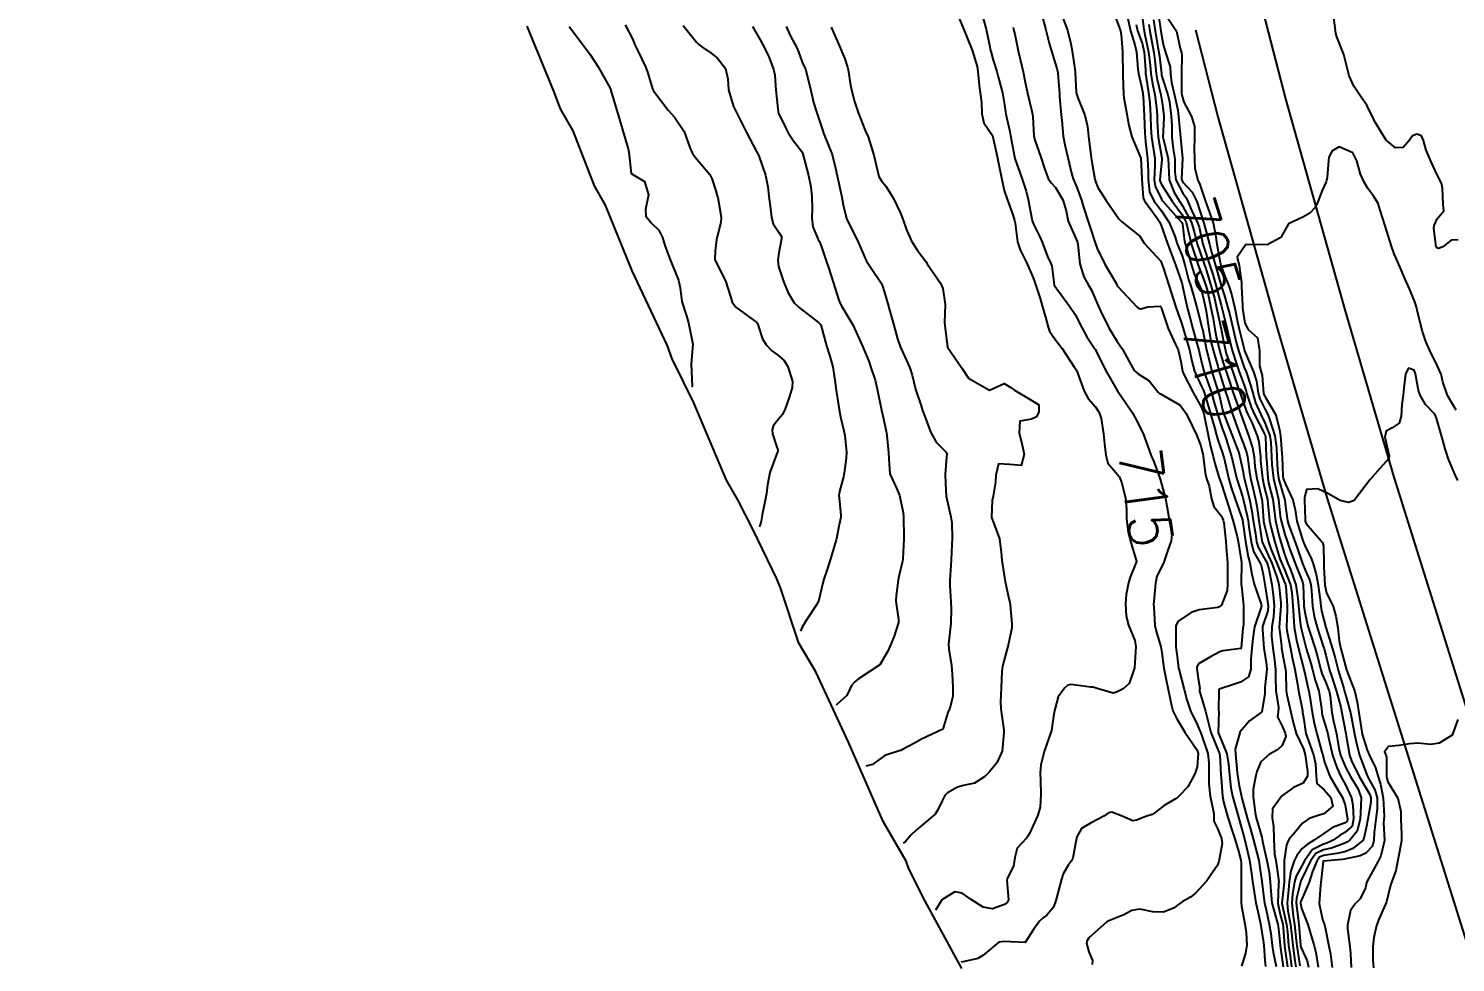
# Model space of a CAD drawing. Header units: metres. Extents: x 298520 to 308411, y 7433745 to 7450750.
# Drawn here: x 300935.2 to 301069.7, y 7442963 to 7443051 of the extents above; entities that cross this region are included whole.
import ezdxf
from ezdxf.enums import TextEntityAlignment as Align

# ---------------------------------------------------------------- set-up
doc = ezdxf.new("R2010")
doc.units = ezdxf.units.M
doc.header["$LTSCALE"] = 10
doc.linetypes.add('DASHED', pattern=[0.75, 0.5, -0.25])
for name, color, linetype in [('Area', 45, 'Continuous'), ('Cotas', 45, 'Continuous'), ('Curvas de Nivel 1m', 11, 'Continuous'), ('Curvas de Nivel 5m', 15, 'Continuous'), ('Vias Primárias', 230, 'Continuous'), ('Vias Secundárias', 230, 'DASHED')]:
    doc.layers.add(name, color=color, linetype=linetype)
doc.styles.add('Style-STANDARD', font='STANDARD.shx')

msp = doc.modelspace()

# ---------------------------------------------------------------- linework, layer by layer
at = {"layer": 'Area'}
msp.add_polyline3d([(301023.16, 7442962.39, 717.95), (301019.51, 7442969.09, 729.44), (301018.13, 7442971.87, 726.06), (301017.91, 7442972.5, 730.29), (301015.74, 7442976.24, 717.37), (301012.48, 7442983.72, 718.41), (301009.41, 7442990.35, 719.52), (301007.79, 7442993.06, 719.64), (301006.08, 7442998.25, 720.07), (301005.72, 7442999.11, 720.24), (301003.5, 7443003.73, 720.77), (301002.05, 7443006.55, 721), (301000.99, 7443008.41, 721.18), (300997.89, 7443015.69, 721.72), (300995.86, 7443019.82, 721.92), (300995.41, 7443021.07, 721.95), (300992.1, 7443028.14, 741.09), (300989.57, 7443034.32, 739.25), (300988.54, 7443036.13, 734.5), (300986.51, 7443041.3, 722.14), (300985.33, 7443043.38, 722.19), (300984.7, 7443045.05, 726.43), (300982.19, 7443051.17, 721.95)], dxfattribs=at)
at = {"layer": 'Curvas de Nivel 1m', "flags": 128}
for points, elevation in [([(301032.46, 7443052.54), (301033.1, 7443050.81), (301033.44, 7443049.51), (301033.56, 7443048.81), (301033.81, 7443047.11), (301033.85, 7443046.8), (301033.94, 7443044.96), (301033.96, 7443044.8), (301034.09, 7443044.43), (301034.74, 7443042.79), (301035, 7443041.73), (301035.11, 7443040.78), (301035.25, 7443039.56), (301035.35, 7443038.78), (301035.43, 7443038.2), (301035.69, 7443036.77), (301035.76, 7443036.54), (301035.98, 7443035.97), (301036.76, 7443034.76), (301037.95, 7443033.04), (301038.23, 7443032.75), (301039.93, 7443031.39), (301040.17, 7443030.97), (301040.33, 7443030.72), (301041.9, 7443029.03), (301042.05, 7443028.7), (301042.14, 7443028.45), (301042.69, 7443026.69), (301043.06, 7443025.49), (301043.33, 7443024.69), (301043.83, 7443023.28), (301044.03, 7443022.68), (301044.44, 7443021.3), (301044.61, 7443020.67), (301044.83, 7443019.63), (301045.09, 7443018.67), (301045.76, 7443017.24), (301045.94, 7443016.84), (301046, 7443016.66), (301046.4, 7443015.31), (301046.6, 7443014.65), (301046.98, 7443013.37), (301047.16, 7443012.64), (301047.27, 7443012.2), (301047.69, 7443011.05), (301047.83, 7443010.63), (301047.88, 7443010.43), (301048.29, 7443008.62), (301048.55, 7443007.72), (301048.91, 7443006.62), (301049.61, 7443004.65), (301049.62, 7443004.62), (301049.89, 7443002.61), (301050.15, 7443001.18), (301050.3, 7443000.6), (301050.49, 7442999.54), (301050.7, 7442998.59), (301051.37, 7442996.72), (301051.41, 7442996.58), (301051.38, 7442996.45), (301050.74, 7442994.59), (301050.59, 7442993.48), (301050.5, 7442992.59), (301050.38, 7442991.53), (301050.4, 7442990.6), (301050.17, 7442989.87), (301049.43, 7442989.36), (301048.86, 7442989.18), (301047.42, 7442988.71), (301047.38, 7442988.63), (301047.36, 7442986.66), (301047.37, 7442986.63), (301047.37, 7442986.61), (301047.33, 7442984.63), (301047.37, 7442984.47), (301048.12, 7442982.62), (301048.3, 7442981.66), (301048.38, 7442980.62), (301048.51, 7442979.41), (301048.66, 7442978.62), (301049.23, 7442976.65), (301049.24, 7442976.61), (301049.27, 7442976.52), (301049.8, 7442974.6), (301050, 7442973.84), (301050.28, 7442972.6), (301050.45, 7442971.36), (301050.54, 7442970.6), (301050.79, 7442968.99), (301050.87, 7442968.59), (301051.16, 7442967.36), (301051.32, 7442966.59), (301051.57, 7442965.02), (301051.61, 7442964.58), (301051.7, 7442963.16), (301051.77, 7442962.58)], 712), ([(301037.37, 7443052.76), (301038.08, 7443050.83), (301038.12, 7443050.75), (301038.16, 7443050.4), (301038.29, 7443048.75), (301038.3, 7443048.58), (301038.33, 7443046.75), (301038.34, 7443046.52), (301038.38, 7443044.75), (301038.42, 7443044.41), (301038.73, 7443042.74), (301038.86, 7443041.93), (301039.18, 7443040.74), (301040.01, 7443038.79), (301040.02, 7443038.73), (301040.11, 7443036.84), (301040.12, 7443036.73), (301040.25, 7443035), (301040.36, 7443034.72), (301041.56, 7443033.09), (301041.81, 7443032.7), (301041.85, 7443032.61), (301041.94, 7443032.41), (301042.53, 7443030.69), (301042.91, 7443029.69), (301043.29, 7443028.69), (301043.88, 7443026.99), (301043.94, 7443026.75), (301043.96, 7443026.68), (301044.3, 7443025.11), (301044.4, 7443024.67), (301044.61, 7443023.9), (301044.94, 7443022.66), (301045.13, 7443021.98), (301045.49, 7443020.66), (301045.78, 7443019.39), (301045.98, 7443018.66), (301046.45, 7443017.34), (301046.68, 7443016.65), (301046.92, 7443015.82), (301047.24, 7443014.64), (301047.71, 7443013.2), (301047.93, 7443012.63), (301048.07, 7443012.26), (301048.57, 7443010.62), (301048.85, 7443009.44), (301049.05, 7443008.62), (301049.64, 7443006.77), (301049.68, 7443006.61), (301050.06, 7443005.04), (301050.13, 7443004.6), (301050.22, 7443003.98), (301050.42, 7443002.6), (301050.66, 7443001.68), (301051.29, 7443000.58), (301051.38, 7443000.4), (301051.55, 7442999.53), (301051.7, 7442998.58), (301051.74, 7442998.38), (301052.02, 7442996.57), (301051.99, 7442996.1), (301051.49, 7442994.63), (301051.48, 7442994.58), (301051.49, 7442994.29), (301051.63, 7442992.58), (301051.87, 7442991), (301051.89, 7442990.58), (301051.71, 7442988.87), (301051.71, 7442988.59), (301051.72, 7442988.29), (301051.42, 7442986.59), (301051.39, 7442986.54), (301050.26, 7442985.72), (301049.37, 7442984.67), (301049.36, 7442984.63), (301049.35, 7442984.61), (301048.91, 7442983.05), (301048.94, 7442982.61), (301049.12, 7442980.82), (301049.14, 7442980.61), (301049.31, 7442979.59), (301049.51, 7442978.61), (301049.58, 7442978.32), (301050.06, 7442976.6), (301050.36, 7442975.51), (301050.6, 7442974.6), (301051.12, 7442972.7), (301051.14, 7442972.59), (301051.22, 7442972.11), (301051.41, 7442970.8), (301051.44, 7442970.59), (301051.63, 7442969.03), (301051.69, 7442968.58), (301051.84, 7442967.91), (301052.13, 7442966.58), (301052.27, 7442965.7), (301052.39, 7442964.57), (301052.49, 7442963.93), (301052.77, 7442962.57)], 711), ([(301042.18, 7443052.5), (301043.4, 7443050.69), (301043.75, 7443049.07), (301043.86, 7443048.68), (301043.9, 7443048.45), (301043.86, 7443046.68), (301043.86, 7443044.91), (301043.9, 7443044.68), (301044.08, 7443044.02), (301044.8, 7443042.67), (301045.1, 7443041.71), (301045.08, 7443040.66), (301045.04, 7443039.65), (301045.08, 7443038.66), (301045.12, 7443037.78), (301045.41, 7443036.66), (301045.58, 7443036.25), (301045.98, 7443035.12), (301046.12, 7443034.65), (301046.21, 7443034.4), (301046.83, 7443032.64), (301047.05, 7443031.52), (301047.18, 7443030.64), (301047.47, 7443029.06), (301047.57, 7443028.63), (301047.88, 7443027.77), (301048.36, 7443026.63), (301048.57, 7443025.92), (301048.88, 7443024.62), (301049.14, 7443023.31), (301049.28, 7443022.62), (301049.79, 7443020.62), (301049.8, 7443020.58), (301050.66, 7443018.6), (301050.92, 7443017.74), (301051.1, 7443016.59), (301051.24, 7443016.08), (301051.74, 7443015.07), (301051.99, 7443014.58), (301052.16, 7443014.15), (301052.65, 7443012.57), (301052.81, 7443011.45), (301052.84, 7443010.57), (301052.9, 7443009.34), (301053.01, 7443008.57), (301053.58, 7443006.62), (301053.59, 7443006.56), (301053.63, 7443006.17), (301053.85, 7443004.56), (301053.94, 7443004.23), (301054.57, 7443002.55), (301055.1, 7443001.02), (301055.26, 7443000.54), (301055.56, 7442999.87), (301055.95, 7442998.94), (301056.05, 7442998.53), (301056.1, 7442997.97), (301056.21, 7442996.53), (301056.4, 7442995.43), (301056.65, 7442994.52), (301057.22, 7442992.76), (301057.3, 7442992.51), (301057.34, 7442992.39), (301057.46, 7442991.92), (301057.82, 7442990.51), (301057.99, 7442989.96), (301058.47, 7442988.5), (301058.87, 7442987.03), (301058.97, 7442986.49), (301059.34, 7442984.53), (301059.34, 7442984.49), (301059.37, 7442984.31), (301059.69, 7442982.49), (301059.87, 7442981.95), (301060.62, 7442980.48), (301061.31, 7442979.32), (301061.62, 7442978.78), (301061.7, 7442978.46), (301061.69, 7442978.07), (301061.41, 7442976.47), (301061.26, 7442975.64), (301061.06, 7442974.66), (301060.97, 7442974.47), (301060.02, 7442973.71), (301059.24, 7442973.4), (301058.5, 7442973.23), (301057.23, 7442973.03), (301056.87, 7442972.88), (301056.61, 7442972.52), (301056.22, 7442971.54), (301055.89, 7442970.53), (301055.19, 7442968.93), (301055.09, 7442968.64), (301055.08, 7442968.54), (301055.18, 7442968.04), (301055.76, 7442966.53), (301056.09, 7442965.48), (301056.36, 7442964.52), (301056.52, 7442963.91), (301056.73, 7442962.52)], 704), ([(300986.16, 7443051.15), (300987.49, 7443049.36), (300988.13, 7443048.5), (300988.87, 7443047.34), (300989.32, 7443046.55), (300990, 7443045.32), (300990.09, 7443045.11), (300990.6, 7443043.31), (300990.85, 7443042.52), (300991.22, 7443041.31), (300991.71, 7443039.62), (300991.78, 7443039.3), (300991.99, 7443037.3), (300993.26, 7443036.55), (300993.61, 7443035.28), (300993.35, 7443033.89), (300993.37, 7443033.29), (300993.94, 7443032.57), (300994.61, 7443031.95), (300994.94, 7443031.26), (300995.15, 7443030.5), (300995.62, 7443029.25), (300995.89, 7443028.63), (300996.44, 7443027.24), (300996.6, 7443026.51), (300996.78, 7443025.24), (300997.2, 7443023.87), (300997.39, 7443023.23), (300997.8, 7443021.23), (300997.65, 7443019.37), (300997.75, 7443017.23), (300997.75, 7443017.23)], 722), ([(300991.42, 7443051.31), (300992.15, 7443049.92), (300992.32, 7443049.47), (300992.4, 7443049.3), (300992.64, 7443048.78), (300993.36, 7443047.28), (300993.57, 7443046.74), (300994.01, 7443045.27), (300994.09, 7443045.09), (300995.47, 7443043.26), (300996.06, 7443042.59), (300997, 7443041.24), (300997.52, 7443039.74), (300997.73, 7443039.23), (300998.02, 7443038.83), (300999.39, 7443037.21), (300999.6, 7443036.82), (300999.98, 7443035.67), (301000.11, 7443035.2), (301000.15, 7443035.02), (301000.46, 7443033.19), (301000.45, 7443032.69), (301000.06, 7443031.2), (301000.04, 7443031.08), (300999.91, 7443029.99), (300999.87, 7443029.2), (300999.9, 7443029.09), (301000.89, 7443027.19), (301001.34, 7443025.7), (301001.51, 7443025.18), (301001.85, 7443024.69), (301003.49, 7443023.5), (301003.82, 7443023.25), (301003.89, 7443023.16), (301004.38, 7443021.72), (301004.73, 7443021.15), (301005.25, 7443020.59), (301005.79, 7443020.22), (301006.38, 7443019.71), (301006.75, 7443019.12), (301007.19, 7443017.69), (301007.18, 7443017.12), (301006.92, 7443016.29), (301006.5, 7443015.12), (301006.26, 7443014.59), (301005.72, 7443013.95), (301005.36, 7443013.48), (301005.28, 7443013.14), (301005.32, 7443012.76), (301005.69, 7443011.62), (301005.81, 7443011.26), (301005.8, 7443011.13), (301005.68, 7443010.82), (301005.06, 7443009.14), (301004.84, 7443007.95), (301004.76, 7443007.14), (301004.54, 7443006.06), (301004.34, 7443005.15), (301004.23, 7443004.52), (301004.11, 7443004.13), (301004.05, 7443004.02)], 721), ([(301003.42, 7443051.16), (301004.14, 7443049.9), (301004.56, 7443049.15), (301004.98, 7443048.29), (301005.42, 7443047.14), (301005.53, 7443046.56), (301005.62, 7443045.14), (301005.81, 7443043.39), (301005.84, 7443043.13), (301005.89, 7443042.96), (301006.06, 7443042.6), (301006.54, 7443041.62), (301006.79, 7443041.12), (301007.28, 7443040.36), (301008.03, 7443039.39), (301008.13, 7443039.22), (301008.18, 7443039.11), (301008.24, 7443038.89), (301008.71, 7443037.1), (301008.94, 7443036.05), (301009.03, 7443035.09), (301009.04, 7443034.01), (301009.02, 7443033.09), (301009.1, 7443032.26), (301009.63, 7443031.08), (301009.73, 7443030.89), (301009.92, 7443030.38), (301010.38, 7443029.08), (301010.63, 7443028.33), (301011.03, 7443027.07), (301011.56, 7443025.36), (301011.68, 7443025.06), (301011.85, 7443024.77), (301012.87, 7443023.05), (301013.8, 7443021.04), (301014.38, 7443019.62), (301014.58, 7443019.03), (301014.98, 7443017.81), (301015.18, 7443017.02), (301015.27, 7443016.53), (301015.6, 7443015.01), (301015.72, 7443014.46), (301016.02, 7443013.01), (301016.08, 7443012.62), (301016.25, 7443011), (301016.27, 7443010.42), (301016.38, 7443009), (301016.99, 7443007.65), (301017.29, 7443006.99), (301017.62, 7443005.34), (301017.65, 7443004.99), (301017.65, 7443004.95), (301017.69, 7443002.99), (301017.69, 7443002.88), (301017.6, 7443000.99), (301017.6, 7443000.95), (301017.56, 7443000.78), (301017.21, 7442999.33), (301017.15, 7442998.99), (301016.96, 7442997.55), (301016.94, 7442997), (301017.2, 7442995.29), (301017.2, 7442994.99), (301016.78, 7442993.7), (301016.49, 7442993), (301016.19, 7442992.28), (301015.44, 7442991.01), (301013.43, 7442989.67), (301013.06, 7442989.41), (301012.77, 7442989.05), (301012.33, 7442988.13), (301011.4, 7442987.29), (301011.32, 7442987.21)], 719), ([(301006.6, 7443051.13), (301006.98, 7443050.29), (301007.6, 7443049.12), (301007.76, 7443048.75), (301008.12, 7443047.77), (301008.32, 7443047.32), (301008.42, 7443047.11), (301008.78, 7443045.78), (301008.92, 7443045.1), (301009.18, 7443043.99), (301009.46, 7443043.09), (301009.61, 7443042.64), (301010.05, 7443041.3), (301010.12, 7443041.08), (301010.18, 7443040.94), (301010.93, 7443039.07), (301011.26, 7443037.81), (301011.42, 7443037.07), (301011.81, 7443035.23), (301011.84, 7443035.06), (301011.96, 7443034.33), (301012.3, 7443033.06), (301012.59, 7443032.4), (301013.29, 7443031.05), (301013.91, 7443029.61), (301014.08, 7443029.21), (301014.16, 7443029.04), (301014.73, 7443028.19), (301015.51, 7443027.02), (301015.64, 7443026.78), (301015.86, 7443026.08), (301016.18, 7443025.01), (301016.32, 7443024.53), (301016.74, 7443023), (301017.08, 7443021.73), (301017.34, 7443020.99), (301017.79, 7443020.01), (301018.26, 7443018.99), (301018.47, 7443018.29), (301018.79, 7443016.98), (301019.31, 7443015.4), (301019.46, 7443014.97), (301019.72, 7443014.25), (301020.2, 7443012.96), (301020.73, 7443011.99), (301021.68, 7443011.03), (301021.74, 7443010.94), (301021.75, 7443010.87), (301021.68, 7443010.18), (301021.59, 7443008.94), (301021.64, 7443007.41), (301021.68, 7443006.94), (301021.69, 7443006.88), (301022.11, 7443004.94), (301022.2, 7443004.34), (301022.23, 7443002.93), (301022.2, 7443002.31), (301022.14, 7443000.93), (301022.11, 7443000.38), (301022.02, 7442998.94), (301022.02, 7442998.45), (301022.12, 7442996.93), (301022.15, 7442996.29), (301022.11, 7442994.93), (301022.05, 7442994.37), (301021.9, 7442992.94), (301021.93, 7442992.47), (301022.19, 7442990.93), (301022.26, 7442990.11), (301022.32, 7442988.93), (301022.32, 7442988.02), (301022.01, 7442986.93), (301021.83, 7442986.5), (301021.37, 7442984.94), (301019.36, 7442984), (301018.69, 7442983.64), (301017.5, 7442982.99), (301017.4, 7442982.94), (301017.35, 7442982.92), (301015.91, 7442982.45), (301015.34, 7442982.06), (301014.73, 7442981.62), (301014.11, 7442981.46)], 718), ([(301022.68, 7443052.43), (301023.31, 7443050.93), (301024.13, 7443048.92), (301024.59, 7443047.39), (301024.68, 7443046.91), (301024.78, 7443045.59), (301024.9, 7443044.91), (301025.01, 7443043.98), (301025.03, 7443042.91), (301025.23, 7443042.08), (301026.04, 7443040.89), (301026.48, 7443038.89), (301026.61, 7443038.28), (301026.88, 7443036.88), (301027.16, 7443035.7), (301027.42, 7443034.88), (301027.95, 7443033.41), (301028.13, 7443032.87), (301028.18, 7443032.63), (301028.41, 7443030.87), (301028.67, 7443030.1), (301029.27, 7443028.86), (301029.88, 7443027.47), (301030.05, 7443027.02), (301030.11, 7443026.85), (301030.53, 7443025.51), (301030.74, 7443024.84), (301031.12, 7443023.55), (301031.29, 7443022.83), (301031.43, 7443022.43), (301031.81, 7443021.88), (301032.61, 7443020.81), (301033.79, 7443019.02), (301033.87, 7443018.89), (301033.93, 7443018.8), (301034.06, 7443018.52), (301034.68, 7443016.79), (301035.06, 7443016.09), (301035.74, 7443015.31), (301036.11, 7443014.77), (301036.28, 7443014.21), (301036.5, 7443012.76), (301036.61, 7443011.84), (301036.73, 7443010.76), (301036.92, 7443010.01), (301037.67, 7443009.14), (301037.97, 7443008.75), (301038.19, 7443008.21), (301038.57, 7443006.74), (301038.69, 7443005.67), (301038.68, 7443004.74), (301038.82, 7443003.51), (301039.02, 7443002.74), (301039.57, 7443000.97), (301039.61, 7443000.77), (301039.61, 7443000.73), (301039.56, 7443000.57), (301039.02, 7442999.26), (301038.85, 7442998.74), (301038.64, 7442997.63), (301038.58, 7442996.74), (301038.66, 7442995.58), (301038.85, 7442994.74), (301039.47, 7442993.3), (301039.57, 7442992.73), (301039.44, 7442990.73), (301038.92, 7442989.24), (301038.36, 7442988.74), (301037.74, 7442988.42), (301037.42, 7442988.33), (301035.91, 7442988.77), (301035.53, 7442988.89), (301035.42, 7442988.89), (301035.31, 7442988.9), (301033.43, 7442989.14), (301033.15, 7442989.08), (301032.82, 7442988.81), (301032.24, 7442987.99), (301031.91, 7442986.81), (301031.84, 7442986.37), (301031.6, 7442984.82), (301031.56, 7442984.63), (301031.37, 7442984.1), (301030.92, 7442982.83), (301030.59, 7442981.57), (301030.54, 7442980.83), (301030.58, 7442980.1), (301030.61, 7442978.83), (301030.53, 7442977.59), (301030.32, 7442976.83), (301029.52, 7442975.11), (301029.39, 7442974.85), (301029.25, 7442974.68), (301028.37, 7442973.73), (301028.16, 7442972.86), (301028.03, 7442972.05), (301027.42, 7442970.87), (301027.39, 7442970.68), (301027.54, 7442968.87), (301027.44, 7442968.61), (301027.18, 7442968.41), (301026.04, 7442968.02), (301025.17, 7442968.17), (301024.03, 7442968.91), (301023.19, 7442969.5), (301022.49, 7442969.63), (301021.35, 7442968.94), (301021.27, 7442968.85), (301021.18, 7442968.7), (301020.69, 7442967.9)], 716), ([(301030.67, 7443052.34), (301031.06, 7443050.83), (301031.39, 7443049.59), (301031.61, 7443048.83), (301032.12, 7443047.18), (301032.19, 7443046.82), (301032.2, 7443046.73), (301032.35, 7443044.82), (301032.37, 7443044.53), (301032.53, 7443042.82), (301032.57, 7443042.3), (301032.7, 7443040.81), (301032.85, 7443039.99), (301033.15, 7443038.81), (301033.48, 7443037.32), (301033.65, 7443036.8), (301033.98, 7443035.98), (301034.32, 7443035.14), (301034.43, 7443034.79), (301034.62, 7443034.13), (301035.05, 7443032.78), (301035.28, 7443032.12), (301035.72, 7443030.77), (301035.91, 7443030.22), (301036.63, 7443028.76), (301037.72, 7443026.9), (301037.81, 7443026.75), (301037.87, 7443026.66), (301039.66, 7443024.73), (301039.85, 7443024.57), (301040.02, 7443024.56), (301040.68, 7443024.72), (301041.85, 7443024.81), (301041.93, 7443024.7), (301041.96, 7443024.59), (301042.59, 7443022.69), (301043.31, 7443021.18), (301043.54, 7443020.68), (301043.79, 7443019.58), (301043.95, 7443018.68), (301044.04, 7443018.41), (301044.96, 7443016.67), (301045.74, 7443015.25), (301045.9, 7443014.83), (301045.95, 7443014.66), (301046.03, 7443014.35), (301046.37, 7443012.65), (301046.6, 7443011.56), (301046.84, 7443010.64), (301047.01, 7443009.97), (301047.41, 7443008.63), (301047.65, 7443007.94), (301048.07, 7443006.63), (301048.29, 7443005.96), (301048.71, 7443004.62), (301049.11, 7443003.09), (301049.21, 7443002.61), (301049.53, 7443000.64), (301049.53, 7443000.61), (301049.48, 7442998.68), (301049.48, 7442998.61), (301049.54, 7442998.18), (301049.71, 7442996.61), (301049.71, 7442994.82), (301049.67, 7442994.61), (301049.64, 7442994.46), (301049.49, 7442992.61), (301049.46, 7442992.53), (301047.77, 7442992.31), (301047.46, 7442992.22), (301046.58, 7442991.77), (301045.45, 7442991.09), (301045.3, 7442990.81), (301045.29, 7442990.66), (301045.43, 7442989.72), (301045.59, 7442988.82), (301045.55, 7442988.66), (301045.55, 7442988.53), (301046.11, 7442986.65), (301046.38, 7442985.64), (301046.63, 7442984.64), (301047.35, 7442982.88), (301047.45, 7442982.63), (301047.48, 7442982.49), (301047.58, 7442980.63), (301047.59, 7442980.35), (301047.72, 7442978.63), (301047.81, 7442978.11), (301048.22, 7442976.62), (301048.69, 7442975.19), (301048.88, 7442974.61), (301049.24, 7442973.45), (301049.45, 7442972.61), (301049.48, 7442972.35), (301049.48, 7442970.61), (301049.48, 7442970.33), (301049.49, 7442968.61), (301049.52, 7442968.27), (301049.83, 7442966.6), (301049.97, 7442965.78), (301050.01, 7442964.6), (301049.9, 7442963.83), (301049.5, 7442962.61)], 713), ([(301039.58, 7443051.33), (301039.72, 7443050.73), (301040.15, 7443049.56), (301040.33, 7443048.73), (301040.46, 7443047.07), (301040.48, 7443046.72), (301040.68, 7443045.3), (301040.78, 7443044.72), (301040.89, 7443043.91), (301040.95, 7443042.72), (301040.98, 7443041.64), (301041.03, 7443040.72), (301041.22, 7443039.51), (301041.34, 7443038.71), (301041.35, 7443038.05), (301041.28, 7443036.71), (301041.37, 7443036.09), (301041.97, 7443034.87), (301042.1, 7443034.7), (301043.53, 7443033.1), (301043.88, 7443032.68), (301043.94, 7443032.51), (301044.14, 7443030.89), (301044.19, 7443030.68), (301044.32, 7443030.27), (301044.79, 7443028.67), (301045.06, 7443027.84), (301045.6, 7443026.65), (301045.68, 7443026.46), (301045.86, 7443025.78), (301046.11, 7443024.65), (301046.17, 7443024.33), (301046.43, 7443022.64), (301046.63, 7443021.47), (301046.83, 7443020.64), (301047.27, 7443019.15), (301047.41, 7443018.64), (301047.5, 7443018.36), (301047.76, 7443017.52), (301048.05, 7443016.63), (301048.19, 7443016.19), (301048.67, 7443014.62), (301049.19, 7443013.13), (301049.4, 7443012.61), (301049.7, 7443011.84), (301050.01, 7443010.93), (301050.08, 7443010.6), (301050.26, 7443009.19), (301050.35, 7443008.6), (301050.57, 7443007.68), (301050.85, 7443006.59), (301050.97, 7443005.94), (301051.14, 7443004.59), (301051.44, 7443002.73), (301051.46, 7443002.58), (301051.49, 7443002.49), (301051.58, 7443002.3), (301052.37, 7443000.57), (301052.86, 7442999.25), (301053.02, 7442998.57), (301053.22, 7442996.86), (301053.23, 7442996.56), (301053.1, 7442994.96), (301053.08, 7442994.56), (301053.28, 7442992.75), (301053.3, 7442992.56), (301053.33, 7442992.43), (301053.45, 7442991.68), (301053.66, 7442990.56), (301053.69, 7442990.31), (301053.74, 7442988.56), (301053.79, 7442988.18), (301054.17, 7442986.55), (301054.38, 7442985.56), (301054.68, 7442984.55), (301055.35, 7442983.1), (301055.53, 7442982.54), (301055.75, 7442980.95), (301055.72, 7442980.53), (301055.32, 7442979.85), (301054.42, 7442979.44), (301053.3, 7442978.62), (301053.24, 7442978.56), (301052.43, 7442977.43), (301052.4, 7442976.57), (301052.52, 7442975.83), (301052.55, 7442974.57), (301052.63, 7442973.17), (301052.74, 7442972.57), (301052.81, 7442972.16), (301053.02, 7442970.56), (301053.01, 7442970.38), (301052.95, 7442968.56), (301053.17, 7442967.48), (301053.41, 7442966.56), (301053.45, 7442966.25), (301053.57, 7442964.56), (301053.63, 7442964.05), (301053.84, 7442962.55)], 709), ([(301040.17, 7443051.86), (301040.31, 7443050.87), (301040.33, 7443050.73), (301040.37, 7443050.52), (301040.76, 7443048.72), (301040.91, 7443047.5), (301040.97, 7443046.72), (301041.13, 7443045.74), (301041.34, 7443044.71), (301041.54, 7443043.24), (301041.57, 7443042.71), (301041.57, 7443042.22), (301041.65, 7443040.71), (301042.01, 7443038.73), (301042.02, 7443038.7), (301042.01, 7443038.61), (301041.82, 7443036.7), (301041.84, 7443036.55), (301041.99, 7443036.25), (301042.98, 7443034.69), (301043.95, 7443033.38), (301044.31, 7443032.67), (301044.61, 7443031.35), (301044.77, 7443030.67), (301045.22, 7443029.34), (301045.44, 7443028.66), (301045.55, 7443028.32), (301045.88, 7443027.54), (301046.2, 7443026.65), (301046.32, 7443026.2), (301046.64, 7443024.64), (301046.84, 7443023.64), (301047.01, 7443022.64), (301047.13, 7443021.95), (301047.43, 7443020.64), (301047.79, 7443019.45), (301048.07, 7443018.63), (301048.22, 7443018.17), (301048.73, 7443016.62), (301049.29, 7443015.06), (301049.45, 7443014.61), (301049.72, 7443013.84), (301050.19, 7443012.6), (301050.55, 7443011.46), (301050.7, 7443010.59), (301050.78, 7443009.7), (301050.95, 7443008.59), (301051.36, 7443006.86), (301051.43, 7443006.58), (301051.46, 7443006.41), (301051.58, 7443004.58), (301051.61, 7443004.39), (301052.05, 7443002.58), (301052.3, 7443001.85), (301052.83, 7443000.57), (301053.55, 7442998.85), (301053.65, 7442998.56), (301053.68, 7442998.42), (301053.83, 7442996.56), (301053.83, 7442996.23), (301053.77, 7442994.56), (301053.79, 7442994.25), (301054.12, 7442992.55), (301054.29, 7442991.71), (301054.54, 7442990.55), (301054.79, 7442989.19), (301054.89, 7442988.55), (301055.25, 7442986.69), (301055.28, 7442986.54), (301055.39, 7442985.85), (301055.55, 7442984.71), (301055.59, 7442984.54), (301055.71, 7442984.2), (301056.29, 7442982.53), (301056.5, 7442981.68), (301056.55, 7442980.52), (301056.61, 7442979.82), (301057.31, 7442979.23), (301057.94, 7442978.5), (301058.11, 7442977.68), (301057.28, 7442976.97), (301056.92, 7442976.88), (301055.9, 7442976.53), (301055.27, 7442976.1), (301054.56, 7442975.24), (301053.99, 7442974.55), (301053.76, 7442974.04), (301053.55, 7442972.56), (301053.54, 7442972.24), (301053.54, 7442970.56), (301053.52, 7442970.24), (301053.33, 7442968.56), (301053.34, 7442968.39), (301053.76, 7442966.55), (301053.86, 7442965.84), (301053.96, 7442964.55), (301054.09, 7442963.59), (301054.24, 7442962.55)], 708), ([(301040.77, 7443051.32), (301040.86, 7443050.72), (301041.02, 7443049.85), (301041.25, 7443048.71), (301041.34, 7443047.93), (301041.47, 7443046.71), (301041.56, 7443046.16), (301041.92, 7443044.7), (301042.08, 7443043.77), (301042.2, 7443042.7), (301042.21, 7443042.55), (301042.1, 7443040.7), (301042.12, 7443040.62), (301042.59, 7443038.69), (301042.62, 7443038.08), (301042.7, 7443036.69), (301043.17, 7443035.5), (301043.67, 7443034.68), (301043.97, 7443034.24), (301044.8, 7443032.67), (301045.06, 7443031.79), (301045.34, 7443030.66), (301045.9, 7443029.04), (301046.04, 7443028.65), (301046.11, 7443028.43), (301046.66, 7443026.64), (301046.96, 7443025.55), (301047.16, 7443024.64), (301047.54, 7443022.92), (301047.59, 7443022.63), (301047.63, 7443022.44), (301047.81, 7443021.48), (301048, 7443020.63), (301048.08, 7443020.34), (301048.69, 7443018.62), (301049.18, 7443017.2), (301049.38, 7443016.61), (301049.74, 7443015.6), (301050, 7443014.87), (301050.12, 7443014.6), (301050.49, 7443013.83), (301051, 7443012.59), (301051.14, 7443012.03), (301051.3, 7443010.59), (301051.32, 7443010.23), (301051.49, 7443008.58), (301051.65, 7443007.78), (301051.96, 7443006.58), (301052.01, 7443006.19), (301052.16, 7443004.57), (301052.3, 7443003.87), (301052.65, 7443002.57), (301053.14, 7443000.99), (301053.31, 7443000.56), (301053.56, 7442999.99), (301054.13, 7442998.55), (301054.26, 7442997.82), (301054.36, 7442996.55), (301054.42, 7442995.63), (301054.49, 7442994.55), (301054.7, 7442993.32), (301054.88, 7442992.55), (301055.39, 7442990.6), (301055.4, 7442990.54), (301055.44, 7442990.36), (301055.78, 7442988.89), (301055.87, 7442988.53), (301055.97, 7442987.98), (301056.18, 7442986.53), (301056.37, 7442985.52), (301056.63, 7442984.52), (301057.09, 7442982.77), (301057.17, 7442982.51), (301057.2, 7442982.37), (301057.34, 7442981.83), (301057.84, 7442980.5), (301058.63, 7442979.18), (301059.04, 7442978.49), (301059.29, 7442977.79), (301059.52, 7442976.49), (301059.48, 7442976.28), (301059.27, 7442976.11), (301058.08, 7442975.68), (301057.26, 7442975.1), (301056.4, 7442974.52), (301055.7, 7442974.08), (301055.24, 7442973.69), (301054.72, 7442973.05), (301054.47, 7442972.55), (301054.16, 7442971.6), (301054.01, 7442970.55), (301053.93, 7442969.82), (301053.81, 7442968.55), (301053.88, 7442967.84), (301054.13, 7442966.55), (301054.26, 7442965.43), (301054.34, 7442964.55), (301054.55, 7442963.12), (301054.64, 7442962.54)], 707), ([(301041.23, 7443051.77), (301041.38, 7443050.71), (301041.64, 7443049.21), (301041.73, 7443048.71), (301041.78, 7443048.35), (301041.96, 7443046.7), (301041.98, 7443046.57), (301042.11, 7443046.16), (301042.58, 7443044.7), (301042.72, 7443044.06), (301042.89, 7443042.69), (301042.95, 7443041.8), (301042.96, 7443040.69), (301043.09, 7443039.63), (301043.22, 7443038.69), (301043.23, 7443037.46), (301043.33, 7443036.69), (301043.98, 7443035.43), (301044.29, 7443034.99), (301044.45, 7443034.67), (301044.8, 7443033.83), (301045.37, 7443032.66), (301045.51, 7443032.23), (301045.86, 7443030.65), (301045.92, 7443030.44), (301046.53, 7443028.64), (301046.83, 7443027.69), (301047.14, 7443026.64), (301047.61, 7443024.88), (301047.67, 7443024.63), (301047.84, 7443023.9), (301048.16, 7443022.63), (301048.27, 7443022.18), (301048.64, 7443020.62), (301049.04, 7443019.36), (301049.31, 7443018.61), (301049.76, 7443017.34), (301049.94, 7443016.8), (301050, 7443016.61), (301050.43, 7443015.29), (301050.73, 7443014.6), (301051.7, 7443012.7), (301051.75, 7443012.58), (301051.77, 7443012.52), (301051.85, 7443010.58), (301051.86, 7443010.4), (301052, 7443008.58), (301052.07, 7443008.16), (301052.46, 7443006.57), (301052.59, 7443005.6), (301052.73, 7443004.57), (301053.07, 7443003.08), (301053.22, 7443002.56), (301053.57, 7443001.44), (301053.89, 7443000.56), (301054.13, 7442999.98), (301054.65, 7442998.55), (301054.83, 7442997.24), (301054.88, 7442996.55), (301055.05, 7442994.99), (301055.12, 7442994.54), (301055.47, 7442993.06), (301055.62, 7442992.54), (301056.05, 7442991.13), (301056.2, 7442990.53), (301056.47, 7442989.56), (301056.79, 7442988.52), (301057.04, 7442986.88), (301057.08, 7442986.51), (301057.13, 7442986.26), (301057.38, 7442985.44), (301057.64, 7442984.51), (301057.71, 7442984.16), (301058.1, 7442982.5), (301058.51, 7442981.32), (301058.88, 7442980.49), (301059.32, 7442979.71), (301059.88, 7442978.48), (301060, 7442977.77), (301060.08, 7442976.48), (301059.93, 7442975.82), (301059.26, 7442975.2), (301058.8, 7442974.95), (301058.16, 7442974.5), (301057.56, 7442974.2), (301057.25, 7442974.11), (301056.17, 7442973.59), (301055.44, 7442972.54), (301055.22, 7442972.13), (301054.66, 7442971.1), (301054.52, 7442970.55), (301054.33, 7442969.41), (301054.26, 7442968.55), (301054.39, 7442967.32), (301054.52, 7442966.55), (301054.67, 7442965.02), (301054.72, 7442964.54), (301055.02, 7442962.64)], 706), ([(301069.93, 7443031.06), (301069.28, 7443031.03), (301068.49, 7443030.38), (301068.09, 7443030.22), (301067.92, 7443030.3), (301067.86, 7443030.39), (301067.64, 7443032.1), (301067.66, 7443032.39), (301067.95, 7443033.02), (301068.57, 7443033.77), (301068.52, 7443034.38), (301068.47, 7443035.9), (301068.37, 7443036.39), (301068, 7443037.12), (301067.59, 7443037.98), (301067.4, 7443038.4), (301066.93, 7443039.5), (301066.66, 7443040.41), (301066.47, 7443040.83), (301066.05, 7443041.01), (301065.63, 7443040.85), (301065.34, 7443040.43), (301064.74, 7443039.73), (301064.03, 7443039.7), (301063.15, 7443040.45), (301062.06, 7443042.23), (301061.99, 7443042.39), (301061.96, 7443042.46), (301061.33, 7443043.73), (301060.8, 7443044.48), (301060.1, 7443045.51), (301059.67, 7443046.49), (301059.51, 7443047.11), (301059.15, 7443048.5), (301058.51, 7443050.16), (301058.4, 7443050.51), (301058.18, 7443052.24)], 704), ([(301010.85, 7443051.07), (301011.41, 7443049.8), (301011.71, 7443049.06), (301011.84, 7443048.77), (301012.12, 7443048.09), (301012.37, 7443047.31), (301012.43, 7443047.06), (301012.67, 7443045.62), (301012.79, 7443045.05), (301013.05, 7443044.07), (301013.39, 7443043.05), (301014.05, 7443041.35), (301014.15, 7443041.14), (301014.21, 7443041.04), (301014.33, 7443040.75), (301014.86, 7443039.03), (301015.07, 7443038.09), (301015.34, 7443037.02), (301015.58, 7443036.61), (301015.98, 7443036.09), (301016.68, 7443035), (301017.38, 7443033.57), (301017.59, 7443032.99), (301017.93, 7443031.98), (301018.25, 7443031.31), (301018.39, 7443030.98), (301018.97, 7443030.03), (301019.78, 7443028.96), (301019.9, 7443028.78), (301021.16, 7443026.95), (301021.38, 7443026.46), (301021.57, 7443024.94), (301021.51, 7443023.26), (301021.56, 7443022.94), (301021.6, 7443022.73), (301021.8, 7443020.94), (301023.18, 7443018.93), (301023.77, 7443018.02), (301025.75, 7443016.89), (301027.14, 7443017.5), (301027.76, 7443017.14), (301028.11, 7443016.87), (301029.74, 7443015.91), (301030.41, 7443015.51), (301030.41, 7443014.84), (301030.2, 7443014.37), (301029.72, 7443014.15), (301028.63, 7443013.95), (301028.56, 7443012.86), (301028.85, 7443011.7), (301029.02, 7443010.86), (301028.76, 7443009.77), (301027.67, 7443009.87), (301026.61, 7443009.95), (301026.36, 7443008.88), (301026.33, 7443008.2), (301026.1, 7443006.89), (301026.03, 7443006.48), (301025.96, 7443004.89), (301026.16, 7443004.33), (301026.7, 7443002.88), (301026.86, 7443001.59), (301026.94, 7443000.88), (301027.18, 7442999.24), (301027.23, 7442998.87), (301027.52, 7442997.54), (301027.68, 7442996.87), (301027.71, 7442996.67), (301027.88, 7442994.87), (301027.86, 7442994.49), (301027.52, 7442992.87), (301027.51, 7442992.82), (301027.46, 7442992.63), (301026.99, 7442990.88), (301026.94, 7442990.38), (301026.86, 7442988.88), (301026.79, 7442987.49), (301026.84, 7442986.88), (301026.91, 7442986.4), (301027.11, 7442984.87), (301027.12, 7442984.62), (301026.95, 7442982.88), (301026.46, 7442981.76), (301025.73, 7442980.89), (301025.32, 7442980.48), (301024.36, 7442979.86), (301023.31, 7442979.63), (301022.75, 7442979.48), (301021.81, 7442978.93), (301021.56, 7442978.68), (301021.29, 7442978.19), (301020.9, 7442977.33), (301020.64, 7442976.95), (301019.26, 7442975.76), (301018.82, 7442975.41), (301018.39, 7442974.98), (301017.86, 7442974.37), (301017.64, 7442974.19)], 717), ([(301027.98, 7443051.05), (301028.04, 7443050.87), (301028.16, 7443050.41), (301028.48, 7443048.86), (301028.78, 7443047.52), (301028.93, 7443046.86), (301029.14, 7443045.89), (301029.35, 7443044.85), (301029.75, 7443043.17), (301029.83, 7443042.84), (301029.86, 7443042.64), (301029.95, 7443040.84), (301030.04, 7443040.44), (301030.6, 7443038.84), (301030.94, 7443037.77), (301031.29, 7443036.83), (301031.58, 7443036.41), (301031.98, 7443035.97), (301032.67, 7443034.81), (301032.98, 7443033.79), (301033.19, 7443032.81), (301033.93, 7443031.11), (301034.02, 7443030.9), (301034.05, 7443030.8), (301034.08, 7443030.63), (301034.29, 7443028.79), (301034.65, 7443027.56), (301035.09, 7443026.78), (301035.38, 7443026.29), (301035.86, 7443025.21), (301036.03, 7443024.77), (301036.19, 7443024.43), (301037.02, 7443022.76), (301037.81, 7443021.46), (301038.29, 7443020.75), (301038.93, 7443019.59), (301039.41, 7443018.73), (301039.77, 7443018.41), (301040.81, 7443017.76), (301041.67, 7443016.7), (301041.7, 7443016.65), (301041.75, 7443016.6), (301041.93, 7443016.52), (301043.74, 7443015.47), (301044.29, 7443014.67), (301044.86, 7443013.53), (301045.28, 7443012.66), (301045.69, 7443011.64), (301045.88, 7443010.85), (301045.91, 7443010.66), (301046.09, 7443009.08), (301046.2, 7443008.65), (301046.47, 7443007.83), (301046.68, 7443006.64), (301046.91, 7443005.92), (301047.62, 7443005.02), (301047.8, 7443004.63), (301047.84, 7443004.39), (301048.03, 7443002.63), (301048.08, 7443002.12), (301048.2, 7443000.62), (301048.2, 7442999.98), (301048.21, 7442998.62), (301048.15, 7442998.01), (301047.62, 7442996.63), (301047.51, 7442996.49), (301047.28, 7442996.4), (301045.51, 7442996.18), (301044.76, 7442995.93), (301043.5, 7442995.09), (301043.34, 7442994.68), (301043.32, 7442992.82), (301043.34, 7442992.68), (301043.45, 7442991.79), (301043.59, 7442990.68), (301043.63, 7442990.49), (301044.11, 7442988.67), (301044.37, 7442987.71), (301044.72, 7442986.67), (301045.38, 7442985.31), (301045.57, 7442984.85), (301045.64, 7442984.66), (301045.81, 7442984.21), (301046.35, 7442982.64), (301046.45, 7442981.76), (301046.45, 7442980.64), (301046.45, 7442979.78), (301046.56, 7442978.64), (301046.91, 7442977.01), (301046.92, 7442976.64), (301046.9, 7442976.27), (301047.26, 7442975.59), (301047.63, 7442974.63), (301047.7, 7442974.18), (301047.42, 7442972.63), (301047.39, 7442972.47), (301047.22, 7442972.07), (301046.64, 7442971.21), (301046.24, 7442970.64), (301045.19, 7442969.48), (301044.72, 7442969.13), (301043.91, 7442968.67), (301043.49, 7442968.37), (301043.17, 7442968.11), (301042.16, 7442967.7), (301041.17, 7442967.74), (301039.92, 7442967.97), (301039.17, 7442967.86), (301038.44, 7442967.46), (301037.16, 7442966.96), (301037, 7442966.9), (301036.79, 7442966.76), (301035.14, 7442965.29), (301034.95, 7442964.97), (301034.92, 7442964.78), (301035.12, 7442963.98), (301035.48, 7442963.14), (301035.45, 7442962.77)], 714), ([(301069.74, 7443015.01), (301068.93, 7443016.38), (301068.48, 7443017.66), (301068.33, 7443018.38), (301067.79, 7443019.56), (301067.35, 7443020.4), (301066.89, 7443021.48), (301066.58, 7443022.41), (301066.12, 7443024.14), (301066.07, 7443024.42), (301066.05, 7443024.61), (301065.86, 7443025.22), (301065.35, 7443026.43), (301064.91, 7443027.41), (301064.46, 7443028.43), (301063.91, 7443029.74), (301063.65, 7443030.44), (301063.52, 7443030.85), (301063.03, 7443032.45), (301062.59, 7443033.83), (301062.39, 7443034.46), (301061.98, 7443035.13), (301061.41, 7443035.89), (301061.09, 7443036.47), (301060.74, 7443037.22), (301060.37, 7443038.48), (301060.02, 7443039.23), (301058.72, 7443039.82), (301058.03, 7443039.4), (301057.74, 7443038.79), (301057.7, 7443038.51), (301057.59, 7443036.92), (301057.49, 7443036.52), (301057.1, 7443035.64), (301056.67, 7443034.53), (301056.43, 7443034.07), (301055.96, 7443033.57), (301055.31, 7443033.19), (301053.94, 7443032.56), (301053.22, 7443031.28), (301051.92, 7443030.58), (301049.92, 7443030.61), (301049.12, 7443029.4), (301049.29, 7443028.62), (301049.5, 7443026.99), (301049.53, 7443026.61), (301049.6, 7443024.86), (301049.62, 7443024.61), (301049.83, 7443023.19), (301050.14, 7443022.61), (301051.02, 7443021.8), (301051.21, 7443020.59), (301051.21, 7443019.16), (301051.38, 7443018.59), (301051.46, 7443018.27), (301051.6, 7443016.58), (301051.63, 7443016.46), (301051.75, 7443016.25), (301052.76, 7443014.57), (301053.11, 7443013.16), (301053.19, 7443012.57), (301053.32, 7443010.93), (301053.34, 7443010.56), (301053.41, 7443008.81), (301053.45, 7443008.56), (301053.65, 7443008.02), (301054.36, 7443006.55), (301054.57, 7443005.6), (301054.73, 7443004.55), (301055.23, 7443002.91), (301055.35, 7443002.54), (301055.58, 7443002.02), (301056.09, 7443001.05), (301056.27, 7443000.53), (301056.55, 7442999.53), (301056.73, 7442998.52), (301056.92, 7442997.12), (301057, 7442996.52), (301057.07, 7442996.08), (301057.46, 7442994.51), (301057.49, 7442994.42), (301058.08, 7442992.5), (301058.33, 7442991.63), (301058.63, 7442990.5), (301059.15, 7442988.77), (301059.23, 7442988.49), (301059.41, 7442987.87), (301059.78, 7442986.49), (301059.87, 7442986), (301060.15, 7442984.48), (301060.37, 7442983.46), (301060.64, 7442982.48), (301061.32, 7442980.65), (301061.38, 7442980.52), (301061.4, 7442980.47), (301062.09, 7442979.23), (301062.29, 7442978.46), (301062.3, 7442977.44), (301062.18, 7442976.46), (301062.02, 7442975.22), (301061.99, 7442974.46), (301061.82, 7442973.89), (301061.23, 7442973.27), (301060.71, 7442973), (301059.23, 7442972.7), (301059.04, 7442972.67), (301057.22, 7442972.52), (301057.2, 7442972.48), (301056.99, 7442970.51), (301056.95, 7442970.26), (301056.82, 7442968.52), (301057.16, 7442967.02), (301057.34, 7442966.51), (301057.4, 7442966.25), (301057.76, 7442964.5), (301057.89, 7442963.74), (301058.06, 7442962.5)], 703), ([(301069.89, 7443008.37), (301069.66, 7443008.91), (301069.03, 7443010.38), (301068.71, 7443011.37), (301068.43, 7443012.38), (301067.88, 7443014.24), (301067.84, 7443014.39), (301067.74, 7443014.63), (301066.87, 7443015.53), (301066.35, 7443016.41), (301066.2, 7443016.85), (301065.91, 7443018.42), (301065.78, 7443018.78), (301065.27, 7443018.94), (301064.97, 7443018.43), (301064.85, 7443017.35), (301064.74, 7443016.43), (301064.63, 7443015.54), (301064.56, 7443014.43), (301064.38, 7443013.78), (301063.72, 7443013.33), (301063.15, 7443013.01), (301063.01, 7443012.45), (301063.42, 7443010.71), (301063.4, 7443010.44), (301062.6, 7443009.52), (301061.65, 7443008.46), (301060.13, 7443006.48), (301059.63, 7443006.29), (301058.83, 7443006.5), (301057.64, 7443007.14), (301056.72, 7443007.6), (301055.64, 7443007.52), (301055.45, 7443006.73), (301055.45, 7443006.54), (301055.51, 7443004.65), (301055.52, 7443004.54), (301055.61, 7443004.33), (301057.15, 7443002.52), (301057.25, 7443002.19), (301057.26, 7443000.51), (301057.27, 7443000.23), (301057.38, 7442998.51), (301057.53, 7442997.79), (301058.16, 7442996.5), (301058.41, 7442995.6), (301058.58, 7442994.5), (301058.73, 7442993.24), (301058.87, 7442992.5), (301059.41, 7442990.52), (301059.42, 7442990.49), (301059.44, 7442990.43), (301060.21, 7442988.48), (301060.41, 7442987.48), (301060.57, 7442986.48), (301060.78, 7442985.08), (301060.89, 7442984.47), (301061.35, 7442982.96), (301061.59, 7442982.47), (301062.16, 7442981.29), (301062.4, 7442980.45), (301062.61, 7442979.75), (301062.88, 7442978.45), (301062.96, 7442976.76), (301062.94, 7442976.45), (301062.91, 7442976.09), (301062.98, 7442974.44), (301062.66, 7442973.02), (301062.35, 7442972.45), (301061.36, 7442970.62), (301061.31, 7442970.47), (301061.2, 7442969.99), (301060.7, 7442968.97), (301060.22, 7442968.48), (301059.78, 7442967.87), (301059.49, 7442966.49), (301059.51, 7442966.13), (301059.72, 7442964.48), (301059.79, 7442963.82), (301059.86, 7442962.48)], 702), ([(301069.89, 7442985.86), (301069.37, 7442984.37), (301068.14, 7442983.61), (301067.36, 7442983.51), (301066.13, 7442983.64), (301065.36, 7442983.57), (301064.39, 7442983.4), (301063.36, 7442983.31), (301062.98, 7442982.82), (301063.14, 7442982.44), (301063.18, 7442982.28), (301063.18, 7442980.44), (301063.2, 7442980.32), (301063.32, 7442979.98), (301064.26, 7442978.43), (301064.53, 7442977.19), (301064.54, 7442976.43), (301064.6, 7442975.09), (301064.59, 7442974.43), (301064.39, 7442973.27), (301064.22, 7442972.43), (301064.05, 7442971.6), (301063.62, 7442970.44), (301063.52, 7442970.12), (301063.19, 7442968.67), (301063.1, 7442968.44), (301062.49, 7442967.12), (301062.24, 7442966.45), (301061.99, 7442965.31), (301061.89, 7442964.46), (301061.9, 7442963.23), (301061.95, 7442962.46)], 701)]:
    msp.add_lwpolyline(points, dxfattribs=dict(at, elevation=elevation))
at = {"layer": 'Curvas de Nivel 5m', "flags": 128}
for points, elevation in [([(300996.89, 7443051.24), (300998.15, 7443049.66), (300998.36, 7443049.45), (300998.66, 7443049.22), (300999.54, 7443048.62), (301000.12, 7443048.17), (301000.88, 7443047.19), (301001.09, 7443046.21), (301001.15, 7443045.19), (301001.65, 7443043.6), (301001.86, 7443043.18), (301002.06, 7443042.79), (301002.86, 7443041.17), (301003.81, 7443039.38), (301003.92, 7443039.16), (301004.02, 7443038.95), (301004.65, 7443037.15), (301004.86, 7443036.03), (301004.97, 7443035.15), (301005.13, 7443033.97), (301005.23, 7443033.14), (301005.36, 7443032.56), (301005.93, 7443031.72), (301006.16, 7443031.36), (301006.17, 7443031.13), (301005.91, 7443029.83), (301005.81, 7443029.13), (301005.89, 7443028.52), (301006.35, 7443027.13), (301006.79, 7443026.05), (301007.36, 7443025.11), (301007.85, 7443024.63), (301009.66, 7443023.25), (301009.82, 7443023.11), (301009.85, 7443023.08), (301009.87, 7443023.04), (301010.4, 7443021.07), (301010.68, 7443020.18), (301010.99, 7443019.07), (301011.21, 7443017.62), (301011.28, 7443017.06), (301011.35, 7443016.66), (301011.58, 7443015.06), (301011.72, 7443014.36), (301012.05, 7443013.06), (301012.13, 7443012.62), (301012.29, 7443011.05), (301012.27, 7443010.46), (301012.06, 7443009.06), (301011.99, 7443008.72), (301011.64, 7443007.34), (301011.58, 7443007.12), (301011.57, 7443007.06), (301011.57, 7443007), (301011.63, 7443006.42), (301011.75, 7443005.06), (301011.74, 7443004.93), (301011.6, 7443004.2), (301011.37, 7443003.06), (301011.3, 7443002.78), (301010.81, 7443001.07), (301010.46, 7442999.98), (301010.15, 7442999.08), (301010.02, 7442998.59), (301009.69, 7442997.09), (301009.51, 7442996.74), (301008.41, 7442995.1), (301008.09, 7442994.5), (301007.94, 7442994.19)], 720), ([(301025.16, 7443051.89), (301025.45, 7443050.9), (301025.79, 7443049.24), (301025.87, 7443048.89), (301025.92, 7443048.68), (301026.12, 7443047.96), (301026.44, 7443046.89), (301026.59, 7443046.41), (301026.99, 7443044.88), (301027.17, 7443043.78), (301027.3, 7443042.88), (301027.67, 7443041.25), (301027.75, 7443040.87), (301028.02, 7443039.36), (301028.11, 7443038.87), (301028.16, 7443038.72), (301028.82, 7443036.86), (301029.22, 7443035.62), (301029.41, 7443034.86), (301029.76, 7443033.04), (301029.8, 7443032.85), (301029.94, 7443032.45), (301030.49, 7443031.4), (301030.74, 7443030.84), (301031.24, 7443029.49), (301031.56, 7443028.82), (301031.64, 7443028.57), (301031.86, 7443026.82), (301031.87, 7443026.77), (301033.31, 7443024.81), (301033.84, 7443024.02), (301034.48, 7443022.79), (301034.93, 7443021.9), (301035.7, 7443020.77), (301035.75, 7443020.71), (301035.8, 7443020.61), (301036.69, 7443018.76), (301037.76, 7443016.91), (301037.87, 7443016.75), (301038.18, 7443016.31), (301039.23, 7443014.74), (301039.72, 7443013.88), (301040.27, 7443012.72), (301040.64, 7443011.67), (301041, 7443010.71), (301041.21, 7443010.24), (301041.67, 7443009.04), (301041.78, 7443008.7), (301041.84, 7443008.51), (301042.35, 7443006.69), (301042.52, 7443005.8), (301042.71, 7443004.69), (301042.95, 7443003.33), (301042.89, 7443002.69), (301042.55, 7443001.71), (301042.21, 7443000.69), (301042, 7443000.26), (301041.55, 7442999.35), (301041.4, 7442998.7), (301041.24, 7442996.98), (301041.23, 7442996.7), (301041.24, 7442996.43), (301041.36, 7442994.7), (301041.48, 7442994.17), (301041.9, 7442992.7), (301042, 7442992.15), (301042.2, 7442990.69), (301042.37, 7442989.75), (301042.59, 7442988.69), (301042.91, 7442987.18), (301043.05, 7442986.68), (301043.39, 7442985.97), (301044.16, 7442984.67), (301045.35, 7442982.98), (301045.43, 7442982.66), (301045.33, 7442981.38), (301045.16, 7442980.83), (301045.07, 7442980.66), (301044.47, 7442979.51), (301043.67, 7442978.68), (301043.47, 7442978.51), (301043.3, 7442978.39), (301042.24, 7442977.74), (301041.28, 7442977.02), (301041.08, 7442976.91), (301040.51, 7442976.72), (301039.61, 7442976.38), (301039.27, 7442976.3), (301038.26, 7442976.74), (301037.28, 7442977.12), (301036.98, 7442977.05), (301036.55, 7442976.76), (301035.27, 7442976.09), (301034.45, 7442975.6), (301034.01, 7442974.79), (301033.86, 7442974.18), (301033.61, 7442972.8), (301033.5, 7442972.53), (301033.22, 7442972.16), (301032.72, 7442971.3), (301032.56, 7442970.81), (301032.27, 7442969.74), (301032.02, 7442968.81), (301031.81, 7442968.18), (301031.16, 7442967.43), (301030.83, 7442967.16), (301030.48, 7442966.84), (301029.91, 7442966.08), (301029.13, 7442964.85), (301027.13, 7442964.95), (301026.63, 7442964.88), (301025.12, 7442963.62), (301024.67, 7442963.35), (301023.11, 7442962.98), (301023.09, 7442962.97)], 715), ([(301038.75, 7443052.18), (301039.04, 7443050.74), (301039.46, 7443049.42), (301039.63, 7443048.74), (301039.74, 7443047.11), (301039.8, 7443046.73), (301040.1, 7443045.5), (301040.21, 7443044.85), (301040.23, 7443044.73), (301040.25, 7443044.57), (301040.34, 7443042.73), (301040.39, 7443041.07), (301040.42, 7443040.72), (301040.48, 7443040.28), (301040.67, 7443038.72), (301040.72, 7443037.44), (301040.71, 7443036.72), (301040.85, 7443035.58), (301041.25, 7443034.71), (301041.96, 7443033.78), (301042.71, 7443032.69), (301043.22, 7443031.4), (301043.45, 7443030.68), (301043.91, 7443029.54), (301044.16, 7443028.68), (301044.53, 7443027.32), (301044.73, 7443026.67), (301045, 7443025.8), (301045.32, 7443024.66), (301045.82, 7443022.69), (301045.83, 7443022.65), (301046.14, 7443020.99), (301046.21, 7443020.65), (301046.36, 7443020.08), (301046.72, 7443018.65), (301046.97, 7443017.84), (301047.36, 7443016.64), (301047.44, 7443016.33), (301047.74, 7443015.03), (301047.84, 7443014.63), (301047.9, 7443014.46), (301048.65, 7443012.62), (301049.24, 7443011.06), (301049.37, 7443010.61), (301049.67, 7443009.16), (301049.75, 7443008.69), (301049.76, 7443008.61), (301049.79, 7443008.48), (301050.27, 7443006.6), (301050.5, 7443005.48), (301050.63, 7443004.59), (301050.82, 7443003.36), (301050.94, 7443002.59), (301051.08, 7443002.09), (301051.57, 7443001.24), (301051.92, 7443000.58), (301052.1, 7443000.03), (301052.36, 7442998.57), (301052.49, 7442997.61), (301052.6, 7442996.57), (301052.52, 7442995.55), (301052.36, 7442994.57), (301052.35, 7442993.7), (301052.47, 7442992.57), (301052.59, 7442991.71), (301052.72, 7442990.57), (301052.72, 7442989.86), (301052.76, 7442988.57), (301053, 7442986.97), (301052.98, 7442986.57), (301052.91, 7442986.09), (301053.38, 7442985.16), (301053.63, 7442984.56), (301053.69, 7442984.24), (301053.36, 7442983.39), (301052.92, 7442983), (301052.14, 7442982.58), (301051.34, 7442981.85), (301050.96, 7442980.96), (301050.87, 7442980.59), (301050.62, 7442979.29), (301050.63, 7442978.6), (301050.8, 7442977.07), (301050.9, 7442976.59), (301051.26, 7442975.31), (301051.43, 7442974.77), (301051.45, 7442974.59), (301051.48, 7442974.35), (301051.91, 7442972.58), (301052.11, 7442971.47), (301052.23, 7442970.57), (301052.29, 7442969.67), (301052.38, 7442968.57), (301052.85, 7442966.87), (301052.94, 7442966.56), (301052.97, 7442966.38), (301053.14, 7442964.95), (301053.17, 7442964.56), (301053.17, 7442964.52), (301053.43, 7442962.56)], 710), ([(301041.68, 7443052.21), (301041.92, 7443050.7), (301042.14, 7443049.46), (301042.36, 7443048.7), (301042.78, 7443047.35), (301042.83, 7443046.69), (301042.92, 7443045.88), (301043.21, 7443044.69), (301043.5, 7443043.25), (301043.58, 7443042.68), (301043.74, 7443040.99), (301043.76, 7443040.68), (301043.96, 7443038.73), (301043.96, 7443038.68), (301043.86, 7443036.82), (301043.88, 7443036.68), (301043.99, 7443036.49), (301044.87, 7443035.55), (301045.29, 7443034.66), (301045.94, 7443032.7), (301045.96, 7443032.65), (301045.97, 7443032.63), (301046.49, 7443030.64), (301046.68, 7443029.87), (301047.05, 7443028.64), (301047.54, 7443026.97), (301047.64, 7443026.63), (301047.87, 7443025.86), (301048.24, 7443024.63), (301048.38, 7443024.09), (301048.72, 7443022.62), (301049.01, 7443021.41), (301049.23, 7443020.62), (301049.78, 7443019.03), (301049.95, 7443018.61), (301050.41, 7443017.25), (301050.57, 7443016.6), (301050.84, 7443015.69), (301051.34, 7443014.59), (301051.72, 7443013.79), (301052.19, 7443012.58), (301052.29, 7443011.98), (301052.35, 7443010.57), (301052.38, 7443009.87), (301052.53, 7443008.57), (301052.82, 7443007.4), (301053, 7443006.57), (301053.17, 7443005.01), (301053.24, 7443004.56), (301053.59, 7443003.28), (301053.84, 7443002.56), (301053.99, 7443002.14), (301054.58, 7443000.55), (301055.26, 7442998.83), (301055.32, 7442998.54), (301055.38, 7442996.68), (301055.39, 7442996.54), (301055.51, 7442995.81), (301055.73, 7442994.77), (301055.79, 7442994.54), (301055.94, 7442994.08), (301056.46, 7442992.53), (301056.69, 7442991.75), (301056.99, 7442990.52), (301057.1, 7442990.18), (301057.43, 7442989.4), (301057.77, 7442988.51), (301057.88, 7442988.04), (301058.04, 7442986.5), (301058.18, 7442985.7), (301058.46, 7442984.5), (301058.69, 7442983.16), (301058.86, 7442982.49), (301059.33, 7442981.36), (301059.79, 7442980.49), (301060.5, 7442979.29), (301060.79, 7442978.48), (301060.73, 7442977.02), (301060.7, 7442976.48), (301060.41, 7442975.33), (301059.73, 7442974.49), (301059.45, 7442974.29), (301059.25, 7442974.19), (301058.01, 7442973.74), (301057.24, 7442973.56), (301056.52, 7442973.23), (301056.01, 7442972.53), (301055.21, 7442970.84), (301055.11, 7442970.64), (301055.08, 7442970.54), (301054.71, 7442969.02), (301054.68, 7442968.55), (301054.89, 7442966.81), (301054.92, 7442966.54), (301055.08, 7442964.6), (301055.08, 7442964.54), (301055.13, 7442964.34), (301055.7, 7442963.11), (301055.83, 7442962.53)], 705)]:
    msp.add_lwpolyline(points, dxfattribs=dict(at, elevation=elevation))
at = {"layer": 'Vias Primárias'}
for points in [[(301051.56, 7443052.47), (301053.65, 7443044.34), (301059.24, 7443024.46), (301063.87, 7443008.7), (301076.62, 7442968.04), (301088.63, 7442929.94), (301102.29, 7442887.16), (301110.49, 7442860.54), (301119.92, 7442830.87)], [(301045.17, 7443050.83), (301047.27, 7443042.62), (301052.9, 7443022.64), (301057.55, 7443006.78), (301070.33, 7442966.06), (301082.34, 7442927.95), (301095.99, 7442885.19), (301104.19, 7442858.58), (301109.84, 7442840.51)]]:
    msp.add_lwpolyline(points, dxfattribs=at)
at = {"layer": 'Vias Secundárias'}
msp.add_lwpolyline([(301465.55, 7442973.32, 0), (301478.59, 7442967.28, -0.011668)], format="xyb", dxfattribs=at)

# ---------------------------------------------------------------- texts
at = {"layer": 'Cotas', "style": 'Style-STANDARD'}
for s, rotation, p in [('705', 287.4933, (301046.29, 7443030.4, 705)), ('710', 286.0589, (301046.99, 7443018.83, 710)), ('715', 277.7175, (301040.49, 7443006.76, 715))]:
    msp.add_text(s, height=4, rotation=rotation, dxfattribs=at).set_placement(p, align=Align.MIDDLE_CENTER)

doc.saveas('drawing.dxf')
